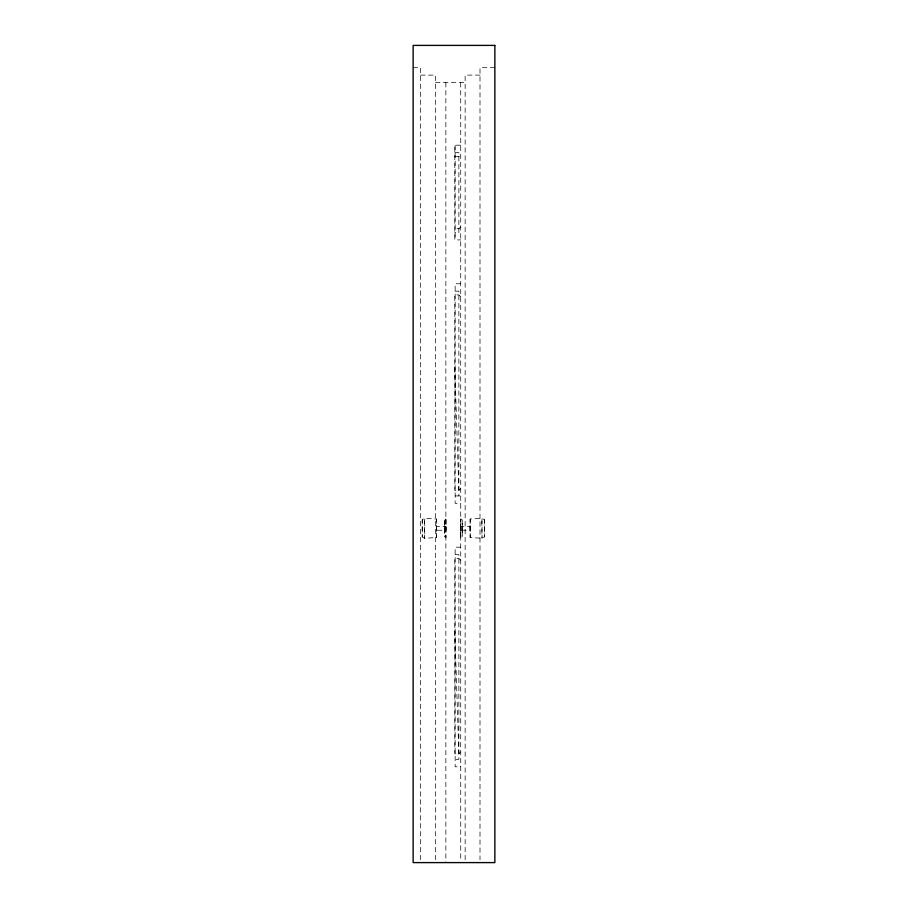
<?xml version="1.0" encoding="UTF-8"?>
<svg xmlns="http://www.w3.org/2000/svg" width="908" height="908" viewBox="0 0 908 908"><rect width="100%" height="100%" fill="white"/><g stroke="black" fill="none" stroke-linecap="round" stroke-linejoin="round"><path stroke-width="0.68" stroke-dasharray="4.54 3.41" d="M445.839 526.356L445.885 530.227L436.408 530.227L436.408 526.356L445.885 526.356L445.839 530.227M460.742 530.227L460.742 526.356M462.161 530.227L462.115 526.356M470.128 526.356L470.128 530.227L460.696 530.227L460.696 526.356L470.185 526.356L470.185 530.227M422.231 519.637L422.231 536.946L424.581 538.217L436.487 537.581L436.635 530.783L436.487 519.001L424.581 518.366L422.231 519.637L422.231 536.946M444.398 520.023L444.398 536.56L445.919 537.581L445.919 519.001L444.398 520.023L444.398 536.56M445.817 519.001L445.817 537.581M460.776 537.581L460.674 519.001L460.674 537.581L462.183 536.56L462.32 530.51L462.183 520.023L460.776 519.001M470.208 519.001L470.106 537.581L482 538.217L484.35 536.946L484.486 530.612L484.35 519.637L482 518.366L470.106 519.001L470.208 537.581M460.719 226.921L458.869 228.771L454.817 228.771M460.719 296.746L458.869 294.896L454.817 294.896L454.817 490.388L458.869 490.388L460.719 488.527M460.719 560.179L458.869 558.329L454.817 558.329L454.817 753.822L458.869 753.822L460.719 751.972M413.14 67.691L420.574 67.691L420.574 859.763M494.86 67.691L480.003 67.691L480.003 859.763M420.574 75.114L435.431 75.114L435.431 862.6M480.003 75.114L465.146 75.114L465.146 862.6M435.431 82.549L465.146 82.549M460.719 145.201L454.817 145.201L454.817 239.916L460.719 239.916M454.817 152.623L458.869 152.623L458.869 232.482L454.817 232.482M454.817 156.335L458.869 156.335L460.719 158.196M460.719 283.75L455.146 283.75L455.146 503.35L460.719 503.35M455.146 291.173L458.869 291.173L458.869 495.927M455.146 495.927L460.719 495.927M436.487 519.001L436.487 537.581M484.35 519.637L484.35 536.946M462.183 520.023L462.183 536.56M460.719 547.183L455.146 547.183L455.146 766.783L460.719 766.783M455.146 554.618L458.869 554.618L458.869 759.36L455.146 759.36M454.817 367.32L458.869 490.388M454.817 630.765L458.869 753.822M462.161 526.356L462.115 530.227M436.453 526.356L436.408 530.227M460.719 82.549L460.719 859.763M455.146 145.201L455.146 239.916M445.862 82.549L445.862 862.6M424.49 521.022L424.581 538.217L424.694 518.366L424.49 521.022M444.432 526.356L444.432 530.227L444.477 526.356M481.796 521.022L482 538.217L482 518.366L481.796 521.022"/><path stroke-width="1.36" d="M494.86 45.4L413.14 45.4L413.14 862.6L494.86 862.6L494.86 45.4"/></g></svg>
